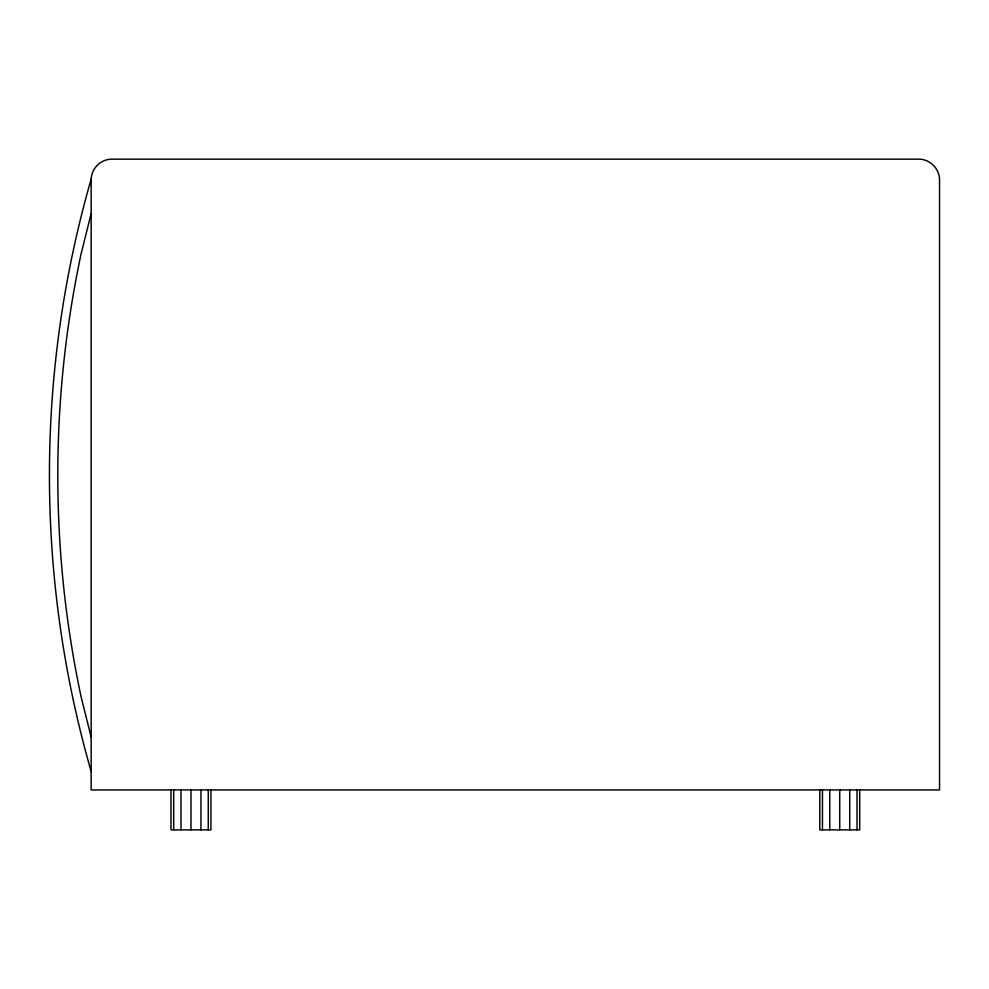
<?xml version="1.0" encoding="UTF-8"?>
<svg xmlns="http://www.w3.org/2000/svg" width="989" height="989" viewBox="0 0 989 989"><rect width="100%" height="100%" fill="white"/><g stroke="black" fill="none" stroke-linecap="round" stroke-linejoin="round"><path stroke-width="1.48" d="M91.161 213.537L81.147 253.629A1064.189 1064.189 0 0 0 81.147 697.035L91.161 737.139M859.701 789.939L859.701 829.858L819.782 829.858L819.782 789.939M857.03 789.939L857.03 829.858M849.724 789.939L849.724 829.858M839.735 789.939L839.735 829.858M829.759 789.939L829.759 829.858M822.452 789.939L822.452 829.858M210.941 789.939L210.941 829.858L171.01 829.858L171.01 789.939M208.259 789.939L208.259 829.858M200.952 789.939L200.952 829.858M190.976 789.939L190.976 829.858M180.999 789.939L180.999 829.858M173.693 789.939L173.693 829.858M91.161 179.096L91.161 789.939L939.55 789.939L939.55 179.096C939.204 168.625 930.068 159.489 919.585 159.142L111.127 159.142A21.066 21.066 0 0 0 91.161 179.096A1072.323 1072.323 0 0 0 91.186 771.568"/></g></svg>
